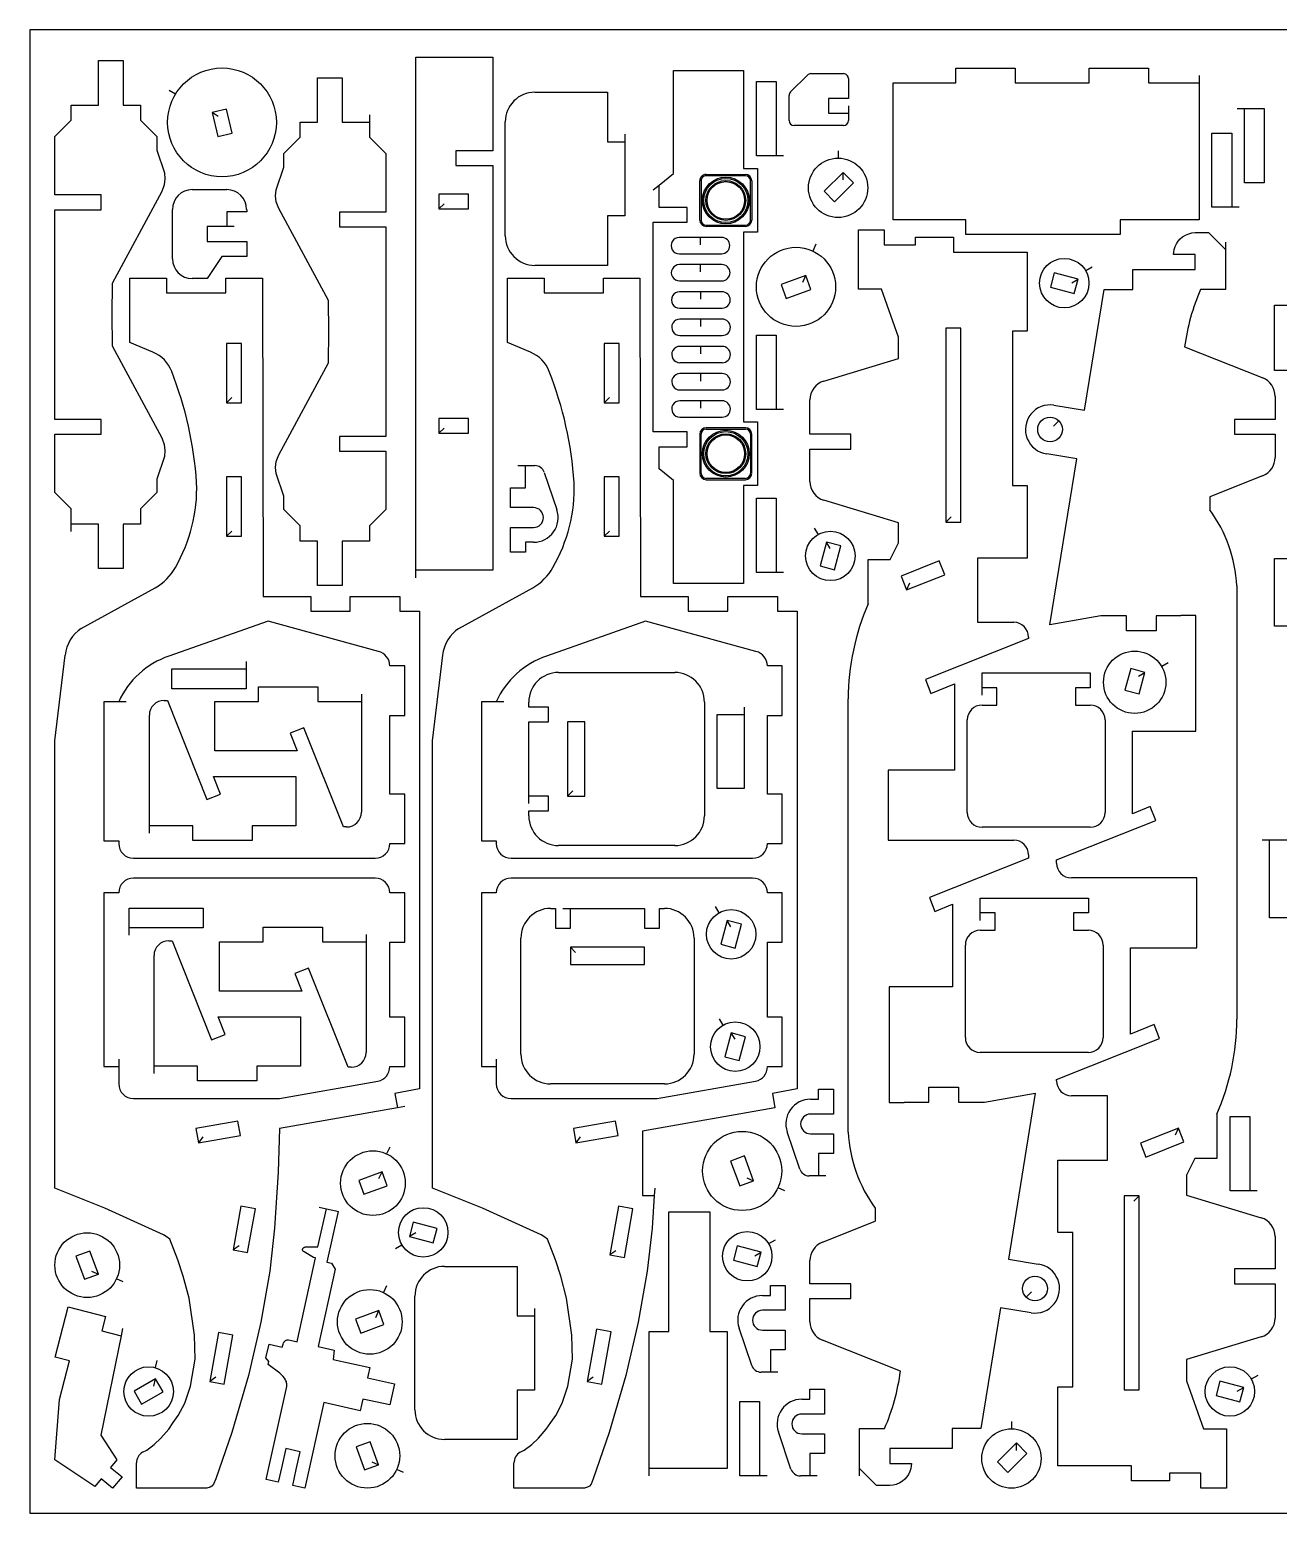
# Model space of a CAD drawing. Extents: x 0 to 423, y 0 to 317.
# Drawn here: x 0 to 267.2, y 0 to 317.5 of the extents above; entities that cross this region are included whole.
import ezdxf

# ---------------------------------------------------------------- set-up
doc = ezdxf.new("R2010")
doc.units = 0
doc.header["$MEASUREMENT"] = 0
for name, color, linetype in [('01', 5, 'Continuous'), ('02', 1, 'Continuous'), ('DEFAULT', 7, 'Continuous')]:
    doc.layers.add(name, color=color, linetype=linetype)

msp = doc.modelspace()

# ---------------------------------------------------------------- linework, layer by layer
msp.add_line((180.94, 65.33), (180.94, 62.52))
at = {"layer": '01'}
msp.add_lwpolyline([(0, 0), (423.28, 0), (423.28, 317.46), (0, 317.46)], close=True, dxfattribs=at)
at = {"layer": '02'}
for p, q in [((144.77, 286.48), (153.17, 286.48)), ((153.17, 286.2), (144.77, 286.2)), ((143.41, 276.72), (143.41, 285.12)), ((143.69, 285.12), (143.69, 276.72)), ((154.26, 276.72), (154.26, 285.12)), ((154.53, 285.12), (154.53, 276.72)), ((144.77, 275.63), (153.17, 275.63)), ((153.17, 275.35), (144.77, 275.35)), ((153.17, 232.29), (144.77, 232.29)), ((144.77, 232.01), (153.17, 232.01)), ((143.41, 230.93), (143.41, 222.53)), ((143.69, 222.53), (143.69, 230.93)), ((154.26, 230.93), (154.26, 222.53)), ((154.53, 222.53), (154.53, 230.93)), ((153.17, 221.45), (144.77, 221.44)), ((144.77, 221.17), (153.17, 221.17))]:
    msp.add_line(p, q, dxfattribs=at)
for centre, radius in [((148.97, 280.92), 5.01), ((148.97, 280.92), 4.73), ((148.97, 280.92), 4.26), ((148.97, 280.92), 4.02), ((148.97, 226.73), 5.01), ((148.97, 226.73), 4.73), ((148.97, 226.73), 4.26), ((148.97, 226.73), 4.02)]:
    msp.add_circle(centre, radius, dxfattribs=at)
for centre, radius, start, end in [((144.77, 285.12), 1.36, 89.9949, 179.9949), ((144.77, 285.12), 1.08, 89.9949, 179.9949), ((153.17, 285.12), 1.36, 0.0857, 89.9926), ((153.17, 285.12), 1.08, 0.0857, 89.9926), ((144.77, 276.72), 1.36, 180, 270), ((144.77, 276.72), 1.08, 180, 270), ((153.17, 276.72), 1.36, 270, 0), ((153.17, 276.72), 1.08, 270, 0), ((144.77, 230.93), 1.36, 90, 180), ((144.77, 230.93), 1.08, 90, 180), ((153.17, 230.93), 1.36, 360, 90), ((153.17, 230.93), 1.08, 0, 90), ((144.77, 222.53), 1.36, 180.0051, 270.0051), ((144.77, 222.53), 1.08, 180.0051, 270.0051), ((153.17, 222.53), 1.36, 270.0074, 359.9143), ((153.17, 222.53), 1.08, 270.0074, 359.9143)]:
    msp.add_arc(centre, radius, start, end, dxfattribs=at)
at = {"layer": 'DEFAULT'}
for p, q in [((82.62, 201.79), (82.62, 311.57)), ((82.62, 311.57), (99.13, 311.57)), ((99.13, 311.57), (99.13, 291.57)), ((14.71, 301.31), (14.71, 310.83)), ((14.71, 310.83), (20, 310.83)), ((20, 310.83), (20, 301.31)), ((137.81, 286.67), (137.81, 308.72)), ((137.81, 308.72), (152.79, 308.72)), ((152.79, 308.72), (152.79, 287.73)), ((167.18, 308.05), (174.15, 308.05)), ((198.2, 306.07), (198.2, 309.25)), ((198.2, 309.25), (210.9, 309.25)), ((210.9, 309.25), (210.9, 306.07)), ((226.75, 306.07), (226.75, 309.25)), ((226.75, 309.25), (239.45, 309.25)), ((239.45, 309.25), (239.45, 306.07)), ((61.59, 297.66), (61.59, 307.19)), ((61.59, 307.19), (66.88, 307.19)), ((66.88, 307.19), (66.88, 297.66)), ((155.53, 290.47), (155.53, 306.34)), ((155.53, 306.34), (159.77, 306.34)), ((159.77, 306.34), (159.77, 290.47)), ((162.82, 304.13), (166.43, 307.74)), ((175.2, 306.99), (175.21, 302.76)), ((184.81, 276.78), (184.81, 306.07)), ((184.81, 306.07), (198.2, 306.07)), ((210.9, 306.07), (226.75, 306.07)), ((239.45, 306.07), (250.25, 306.07)), ((250.25, 307.66), (250.25, 306.07)), ((250.25, 306.07), (250.25, 276.78)), ((29.88, 304.53), (31.23, 303.7)), ((108.12, 304.07), (123.63, 304.07)), ((123.63, 304.07), (123.63, 293.49)), ((162.51, 298), (162.51, 303.38)), ((175.21, 302.76), (170.97, 302.76)), ((170.97, 302.76), (170.97, 299.59)), ((8.89, 298.08), (8.89, 301.31)), ((8.89, 301.31), (14.71, 301.31)), ((20, 301.31), (23.7, 301.31)), ((23.7, 301.31), (23.7, 298.08)), ((42.11, 300.46), (39.02, 299.71)), ((40.37, 298.88), (39.02, 299.71)), ((39.02, 299.71), (40.25, 294.57)), ((43.34, 295.31), (42.11, 300.46)), ((72.7, 299.25), (72.7, 297.66)), ((170.97, 299.59), (175.21, 299.59)), ((175.21, 301.17), (175.21, 299.59)), ((175.21, 299.59), (175.21, 298)), ((258.38, 300.57), (259.97, 300.57)), ((259.97, 300.57), (264.2, 300.57)), ((259.97, 284.7), (259.97, 300.57)), ((264.2, 300.57), (264.2, 284.7)), ((5.39, 294.57), (8.89, 298.08)), ((23.7, 298.08), (27.21, 294.57)), ((40.25, 294.57), (43.34, 295.31)), ((57.89, 294.43), (57.89, 297.66)), ((57.89, 297.66), (61.59, 297.66)), ((66.88, 297.66), (72.7, 297.66)), ((72.7, 297.66), (72.7, 294.43)), ((101.77, 273.38), (101.77, 297.72)), ((174.15, 296.94), (163.57, 296.94)), ((252.99, 279.45), (252.99, 295.32)), ((252.99, 295.32), (257.23, 295.32)), ((257.23, 295.32), (257.23, 279.45)), ((5.39, 282.09), (5.39, 294.57)), ((27.21, 294.57), (27.21, 291.7)), ((54.38, 290.93), (57.89, 294.43)), ((72.7, 294.43), (76.2, 290.93)), ((123.63, 293.49), (127.33, 293.49)), ((127.33, 295.07), (127.33, 293.49)), ((127.33, 293.49), (127.33, 277.61)), ((27.21, 291.7), (28.82, 286.83)), ((54.38, 288.05), (54.38, 290.93)), ((76.2, 290.93), (76.2, 278.44)), ((99.13, 291.57), (91.19, 291.57)), ((91.19, 291.57), (91.19, 288.39)), ((159.77, 290.47), (155.53, 290.47)), ((161.35, 290.47), (159.77, 290.47)), ((173, 291.55), (173, 289.97)), ((28.82, 286.83), (28.96, 285.57)), ((52.77, 283.18), (54.38, 288.05)), ((91.19, 288.39), (99.13, 288.39)), ((99.13, 288.39), (99.13, 201.79)), ((134.7, 284.19), (137.81, 286.67)), ((152.79, 287.73), (155.78, 287.73)), ((155.78, 287.73), (155.78, 274.1)), ((174.07, 286.93), (170, 282.87)), ((174.07, 285.34), (174.07, 286.93)), ((176.31, 284.69), (174.07, 286.93)), ((28.27, 282.86), (17.62, 263.15)), ((28.81, 284.29), (28.27, 282.86)), ((28.96, 285.57), (28.81, 284.29)), ((34.8, 283.25), (42.2, 283.25)), ((52.63, 281.92), (52.77, 283.18)), ((133.46, 283.2), (134.7, 284.19)), ((134.7, 279.44), (134.7, 284.19)), ((170, 282.87), (172.25, 280.62)), ((172.25, 280.62), (176.31, 284.69)), ((264.2, 284.7), (259.97, 284.7)), ((15.28, 282.09), (5.39, 282.09)), ((15.28, 278.92), (15.28, 282.09)), ((52.78, 280.64), (52.63, 281.92)), ((53.32, 279.22), (52.78, 280.64)), ((93.9, 282.27), (87.55, 282.27)), ((87.55, 282.27), (87.55, 279.09)), ((88.68, 280.21), (87.55, 279.09)), ((93.9, 279.09), (93.9, 282.27)), ((140.7, 279.44), (134.7, 279.44)), ((140.71, 276.26), (140.7, 279.44)), ((257.23, 279.45), (252.99, 279.45)), ((258.81, 279.45), (257.23, 279.45)), ((5.39, 234.07), (5.39, 278.92)), ((5.39, 278.92), (15.28, 278.92)), ((30.56, 268.43), (30.56, 279.01)), ((46.44, 278.48), (42.2, 278.48)), ((42.2, 278.48), (42.2, 275.31)), ((46.44, 279.01), (46.44, 278.48)), ((63.97, 259.5), (53.32, 279.22)), ((76.2, 278.44), (66.31, 278.44)), ((66.31, 278.44), (66.31, 275.27)), ((87.55, 279.09), (93.9, 279.09)), ((127.33, 277.61), (123.63, 277.61)), ((123.63, 277.61), (123.63, 267.03)), ((133.41, 231.39), (133.41, 276.26)), ((133.41, 276.26), (140.71, 276.26)), ((200.31, 276.78), (184.81, 276.78)), ((200.31, 273.61), (200.31, 276.78)), ((250.25, 276.78), (233.37, 276.78)), ((233.37, 276.78), (233.37, 273.61)), ((42.2, 275.31), (37.97, 275.31)), ((37.97, 275.31), (37.97, 272.13)), ((43.79, 275.31), (42.2, 275.31)), ((66.31, 275.27), (76.2, 275.27)), ((76.2, 275.27), (76.2, 230.43)), ((155.78, 274.1), (152.79, 274.1)), ((152.79, 274.1), (152.79, 233.54)), ((177.4, 261.93), (177.4, 274.62)), ((177.4, 274.62), (182.86, 274.62)), ((182.86, 274.62), (182.86, 271.45)), ((189.58, 271.45), (189.58, 273.03)), ((189.58, 273.03), (197.7, 273.03)), ((197.7, 273.03), (197.7, 269.86)), ((233.37, 273.61), (200.31, 273.61)), ((246.18, 272.67), (246.71, 273.12)), ((246.71, 273.12), (247.31, 273.5)), ((247.31, 273.5), (248.05, 273.81)), ((248.05, 273.81), (248.71, 273.98)), ((248.71, 273.98), (249.41, 274.04)), ((249.41, 274.04), (252.27, 274.04)), ((252.27, 274.04), (255.92, 270.39)), ((37.97, 272.13), (46.44, 272.13)), ((46.44, 272.13), (46.44, 268.96)), ((143.53, 273), (139, 273)), ((143.53, 271.42), (143.53, 273)), ((148.06, 273), (143.53, 273)), ((168.24, 271.54), (167.57, 270.1)), ((182.86, 271.45), (189.58, 271.45)), ((197.7, 269.86), (213.47, 269.86)), ((213.47, 269.86), (213.47, 252.97)), ((244.8, 269.33), (244.83, 269.84)), ((244.83, 269.84), (244.93, 270.45)), ((244.93, 270.45), (245.14, 271.09)), ((245.14, 271.09), (245.43, 271.67)), ((245.43, 271.67), (245.77, 272.19)), ((245.77, 272.19), (246.18, 272.67)), ((255.92, 271.98), (255.92, 270.39)), ((255.92, 270.39), (255.92, 261.88)), ((41.15, 268.96), (37.97, 264.2)), ((46.44, 268.96), (41.15, 268.96)), ((123.63, 267.03), (108.12, 267.03)), ((139.03, 269.51), (148.09, 269.51)), ((143.57, 267.2), (139.05, 267.2)), ((143.57, 265.61), (143.57, 267.2)), ((148.1, 267.2), (143.57, 267.2)), ((249.41, 269.33), (244.8, 269.33)), ((249.41, 266.16), (249.41, 269.33)), ((21.44, 250.54), (21.44, 264.29)), ((21.44, 264.29), (29.28, 264.29)), ((29.28, 264.29), (29.28, 261.12)), ((37.97, 264.2), (34.8, 264.2)), ((41.97, 261.12), (41.97, 264.29)), ((41.97, 264.29), (49.81, 264.29)), ((49.81, 264.29), (49.96, 196.19)), ((102.24, 250.54), (102.24, 264.29)), ((102.24, 264.29), (110.07, 264.29)), ((110.07, 264.29), (110.07, 261.12)), ((122.77, 261.12), (122.77, 264.29)), ((122.77, 264.29), (130.6, 264.29)), ((130.6, 264.29), (130.75, 196.19)), ((139.08, 263.71), (148.13, 263.71)), ((166.11, 264.89), (160.8, 262.95)), ((165.44, 263.45), (166.11, 264.89)), ((167.2, 261.9), (166.11, 264.89)), ((219.25, 265.45), (218.43, 262.38)), ((224.36, 264.08), (219.25, 265.45)), ((222.99, 263.28), (224.36, 264.08)), ((223.54, 261.01), (224.36, 264.08)), ((227.35, 266.67), (225.98, 265.87)), ((236.1, 261.88), (236.1, 266.16)), ((236.1, 266.16), (236.63, 266.16)), ((236.63, 266.16), (249.41, 266.16)), ((17.62, 263.15), (17.6, 256.49)), ((29.28, 261.12), (41.97, 261.12)), ((110.07, 261.12), (122.77, 261.12)), ((143.62, 261.38), (139.09, 261.38)), ((143.62, 259.79), (143.62, 261.38)), ((148.14, 261.38), (143.62, 261.38)), ((160.8, 262.95), (161.88, 259.97)), ((161.88, 259.97), (167.2, 261.9)), ((182.32, 261.93), (177.4, 261.93)), ((185.9, 251.68), (182.32, 261.93)), ((218.43, 262.38), (223.54, 261.01)), ((225.74, 236.05), (229.92, 261.87)), ((229.92, 261.87), (236.1, 261.88)), ((255.92, 261.88), (250.56, 261.88)), ((63.99, 252.85), (63.97, 259.5)), ((139.12, 257.89), (148.17, 257.89)), ((266.42, 244.55), (266.42, 258.5)), ((266.42, 258.5), (269.55, 258.5)), ((17.6, 256.49), (17.62, 249.84)), ((143.66, 255.52), (139.13, 255.52)), ((143.66, 253.93), (143.66, 255.52)), ((148.19, 255.52), (143.66, 255.52)), ((63.97, 246.19), (63.99, 252.85)), ((139.16, 252.03), (148.22, 252.03)), ((155.53, 236.19), (155.53, 252.06)), ((155.53, 252.06), (159.77, 252.06)), ((159.77, 252.06), (159.77, 236.19)), ((185.9, 247.12), (185.9, 251.68)), ((199.27, 253.61), (196.09, 253.61)), ((196.09, 253.61), (196.09, 212.1)), ((199.27, 212.1), (199.27, 253.61)), ((213.47, 252.97), (210.29, 252.97)), ((210.29, 252.97), (210.29, 219.92)), ((17.62, 249.84), (28.27, 230.13)), ((26.36, 248.44), (21.44, 250.54)), ((45.33, 250.31), (42.15, 250.31)), ((42.15, 250.31), (42.15, 237.61)), ((45.33, 237.61), (45.33, 250.31)), ((107.16, 248.44), (102.24, 250.54)), ((126.12, 250.31), (122.95, 250.31)), ((122.95, 250.31), (122.95, 237.61)), ((126.12, 237.61), (126.12, 250.31)), ((143.66, 249.7), (139.13, 249.7)), ((143.66, 248.11), (143.66, 249.7)), ((148.19, 249.7), (143.66, 249.7)), ((247.14, 249.61), (263.86, 242.94)), ((53.32, 226.48), (63.97, 246.19)), ((139.16, 246.21), (148.22, 246.21)), ((169.98, 242.28), (185.9, 247.12)), ((269.55, 244.55), (266.42, 244.55)), ((143.66, 243.87), (139.13, 243.87)), ((143.66, 242.28), (143.66, 243.87)), ((148.19, 243.87), (143.66, 243.87)), ((43.28, 238.73), (42.15, 237.61)), ((124.07, 238.73), (122.95, 237.61)), ((139.16, 240.38), (148.22, 240.38)), ((166.97, 230.89), (166.97, 238.23)), ((266.52, 239), (266.52, 234.05)), ((42.15, 237.61), (45.33, 237.61)), ((122.95, 237.61), (126.12, 237.61)), ((143.66, 238.05), (139.13, 238.05)), ((143.66, 236.46), (143.66, 238.05)), ((148.19, 238.05), (143.66, 238.05)), ((159.77, 236.19), (155.53, 236.19)), ((161.35, 236.19), (159.77, 236.19)), ((219.19, 237.1), (225.74, 236.05)), ((15.28, 234.07), (5.39, 234.07)), ((15.28, 230.9), (15.28, 234.07)), ((93.9, 234.27), (87.55, 234.27)), ((87.55, 234.27), (87.55, 231.09)), ((88.68, 232.22), (87.55, 231.09)), ((93.9, 231.09), (93.9, 234.27)), ((139.16, 234.56), (148.22, 234.56)), ((152.79, 233.54), (155.78, 233.54)), ((155.78, 233.54), (155.78, 219.92)), ((219.11, 232.65), (220.23, 233.78)), ((266.52, 234.05), (257.8, 234.05)), ((257.8, 234.05), (257.8, 230.88)), ((5.39, 218.42), (5.39, 230.9)), ((5.39, 230.9), (15.28, 230.9)), ((28.27, 230.13), (28.81, 228.7)), ((28.81, 228.7), (28.96, 227.42)), ((76.2, 230.43), (66.31, 230.43)), ((66.31, 230.43), (66.31, 227.25)), ((87.55, 231.09), (93.9, 231.09)), ((140.71, 231.39), (133.41, 231.39)), ((140.7, 228.21), (140.71, 231.39)), ((175.69, 230.89), (166.97, 230.89)), ((175.69, 227.72), (175.69, 230.89)), ((257.8, 230.88), (266.51, 230.88)), ((266.51, 230.88), (266.51, 225.93)), ((28.82, 226.16), (27.21, 221.29)), ((28.96, 227.42), (28.82, 226.16)), ((52.78, 225.05), (53.32, 226.48)), ((66.31, 227.25), (76.2, 227.25)), ((76.2, 227.25), (76.2, 214.77)), ((134.7, 223.46), (134.7, 228.21)), ((134.7, 228.21), (140.7, 228.21)), ((166.97, 220.81), (166.97, 227.72)), ((166.97, 227.72), (175.69, 227.72)), ((224.06, 225.65), (217.67, 226.69)), ((218.3, 190.09), (224.06, 225.65)), ((52.63, 223.77), (52.78, 225.05)), ((52.77, 222.51), (52.63, 223.77)), ((54.38, 217.64), (52.77, 222.51)), ((104.5, 224.18), (106.09, 224.18)), ((106.09, 224.18), (108.1, 224.18)), ((106.09, 219.42), (106.09, 224.18)), ((110.11, 222.74), (112.82, 214.78)), ((137.81, 220.98), (134.7, 223.46)), ((27.21, 221.29), (27.21, 218.42)), ((45.33, 221.76), (42.15, 221.76)), ((42.15, 221.76), (42.15, 209.06)), ((45.33, 209.06), (45.33, 221.76)), ((102.92, 215.19), (102.92, 219.42)), ((102.92, 219.42), (106.09, 219.42)), ((126.12, 221.76), (122.95, 221.76)), ((122.95, 221.76), (122.95, 209.06)), ((126.12, 209.06), (126.12, 221.76)), ((137.81, 198.93), (137.81, 220.98)), ((155.78, 219.92), (152.79, 219.92)), ((152.79, 219.92), (152.79, 198.93)), ((210.29, 219.92), (213.47, 219.92)), ((213.47, 219.92), (213.47, 204.41)), ((263.85, 221.99), (252.55, 217.48)), ((8.89, 214.91), (5.39, 218.42)), ((27.21, 218.42), (23.7, 214.91)), ((54.38, 214.77), (54.38, 217.64)), ((155.53, 201.3), (155.53, 217.18)), ((155.53, 217.18), (159.77, 217.18)), ((159.77, 217.18), (159.77, 201.3)), ((185.9, 211.92), (169.98, 216.76)), ((252.55, 217.48), (252.55, 214.71)), ((8.89, 211.68), (8.89, 214.91)), ((23.7, 214.91), (23.7, 211.68)), ((57.89, 211.27), (54.38, 214.77)), ((76.2, 214.77), (72.7, 211.27)), ((107.81, 215.19), (102.92, 215.19)), ((197.22, 213.22), (196.09, 212.1)), ((8.89, 210.09), (8.89, 211.68)), ((14.71, 211.68), (8.89, 211.68)), ((14.71, 202.15), (14.71, 211.68)), ((23.7, 211.68), (20, 211.68)), ((20, 211.68), (20, 202.15)), ((43.28, 210.18), (42.15, 209.06)), ((57.89, 208.03), (57.89, 211.27)), ((72.7, 211.27), (72.7, 208.03)), ((102.92, 205.67), (102.92, 210.96)), ((102.92, 210.96), (107.81, 210.96)), ((124.07, 210.18), (122.95, 209.06)), ((167.91, 210.82), (168.71, 209.44)), ((185.9, 207.64), (185.9, 211.92)), ((196.09, 212.1), (199.27, 212.1)), ((42.15, 209.06), (45.33, 209.06)), ((61.59, 208.03), (57.89, 208.03)), ((61.59, 198.51), (61.59, 208.03)), ((72.7, 208.03), (66.88, 208.03)), ((66.88, 208.03), (66.88, 198.51)), ((107.81, 207.78), (106.09, 207.78)), ((106.09, 207.78), (106.09, 205.67)), ((122.95, 209.06), (126.12, 209.06)), ((170.5, 207.82), (169.14, 202.71)), ((171.3, 206.45), (170.5, 207.82)), ((173.57, 207), (170.5, 207.82)), ((172.2, 201.89), (173.57, 207)), ((184.12, 204.09), (185.9, 207.64)), ((106.09, 205.67), (102.92, 205.67)), ((179.46, 194.62), (179.46, 204.09)), ((179.46, 204.09), (184.12, 204.09)), ((194.64, 203.78), (186.49, 200.54)), ((195.81, 200.83), (194.64, 203.78)), ((213.47, 204.41), (202.82, 204.41)), ((202.82, 204.41), (202.82, 190.65)), ((266.42, 189.8), (266.42, 204.33)), ((266.42, 204.33), (269.55, 204.33)), ((20, 202.15), (14.71, 202.15)), ((82.62, 200.2), (82.62, 201.79)), ((99.13, 201.79), (82.62, 201.79)), ((159.77, 201.3), (155.53, 201.3)), ((161.35, 201.3), (159.77, 201.3)), ((169.14, 202.71), (172.2, 201.89)), ((186.49, 200.54), (187.67, 197.6)), ((187.67, 197.6), (195.81, 200.83)), ((11.05, 189.35), (26.87, 198.06)), ((66.88, 198.51), (61.59, 198.51)), ((91.85, 189.35), (107.66, 198.06)), ((152.79, 198.93), (137.81, 198.93)), ((188.3, 199.05), (187.67, 197.6)), ((258.34, 198.45), (258.34, 105.75)), ((49.96, 196.19), (51.02, 196.19)), ((51.02, 196.19), (60.16, 196.19)), ((60.16, 196.19), (60.16, 193.02)), ((68.62, 193.02), (68.62, 196.19)), ((68.62, 196.19), (79.21, 196.19)), ((79.21, 196.19), (79.21, 193.02)), ((130.75, 196.19), (131.81, 196.19)), ((131.81, 196.19), (140.95, 196.19)), ((140.95, 196.19), (140.95, 193.02)), ((149.42, 193.02), (149.42, 196.19)), ((149.42, 196.19), (160, 196.19)), ((160, 196.19), (160, 193.02)), ((51.02, 190.9), (29.8, 183.43)), ((74.64, 184.4), (51.02, 190.9)), ((60.16, 193.02), (68.62, 193.02)), ((79.21, 193.02), (83.44, 193.02)), ((83.44, 193.02), (83.44, 90.8)), ((131.81, 190.9), (110.59, 183.43)), ((155.43, 184.4), (131.81, 190.9)), ((140.95, 193.02), (149.42, 193.02)), ((160, 193.02), (164.23, 193.02)), ((164.23, 193.02), (164.23, 90.8)), ((202.82, 190.65), (210.58, 190.65)), ((229.19, 192.02), (218.3, 190.09)), ((234.73, 192.02), (229.19, 192.02)), ((234.73, 188.85), (234.73, 192.02)), ((246.37, 192.02), (241.07, 192.02)), ((241.07, 192.02), (241.07, 188.85)), ((249.54, 192.08), (246.37, 192.08)), ((246.37, 192.08), (246.37, 192.02)), ((249.54, 167.33), (249.54, 192.08)), ((213.75, 187.48), (213.75, 187.18)), ((241.07, 188.85), (234.73, 188.85)), ((269.55, 189.8), (266.42, 189.8)), ((213.75, 187.18), (191.68, 178.4)), ((5.39, 165.28), (7.58, 183.63)), ((46.3, 182.28), (46.3, 180.69)), ((80.26, 181.31), (77.09, 181.31)), ((80.26, 170.73), (80.26, 181.31)), ((86.18, 165.28), (88.38, 183.63)), ((161.06, 181.31), (157.88, 181.31)), ((161.06, 170.73), (161.06, 181.31)), ((243.62, 181.96), (242.25, 181.17)), ((30.42, 176.45), (30.42, 180.69)), ((30.42, 180.69), (46.3, 180.69)), ((46.3, 180.69), (46.3, 176.45)), ((113.17, 179.93), (138.04, 179.93)), ((191.68, 178.4), (192.86, 175.45)), ((203.81, 176.64), (203.81, 179.81)), ((203.81, 179.81), (226.95, 179.81)), ((226.95, 179.81), (226.95, 176.64)), ((235.61, 180.75), (234.37, 176.15)), ((238.67, 179.92), (235.61, 180.75)), ((237.3, 179.13), (238.67, 179.92)), ((237.44, 175.32), (238.67, 179.92)), ((46.3, 176.45), (30.42, 176.45)), ((48.96, 173.68), (48.96, 176.86)), ((48.96, 176.86), (61.66, 176.86)), ((61.66, 176.86), (61.66, 173.68)), ((71, 175.27), (71, 173.68)), ((192.86, 175.45), (197.9, 177.46)), ((197.9, 177.46), (197.9, 159)), ((203.81, 175.05), (203.81, 176.64)), ((206.98, 176.64), (203.81, 176.64)), ((206.98, 172.94), (206.98, 176.64)), ((226.95, 176.64), (223.78, 176.64)), ((223.78, 176.64), (223.78, 172.94)), ((234.37, 176.15), (237.44, 175.32)), ((19.06, 173.65), (15.89, 173.65)), ((15.89, 173.65), (15.89, 143.86)), ((20.65, 173.65), (19.06, 173.65)), ((28.78, 173.95), (29.47, 173.95)), ((29.47, 173.95), (37.91, 152.73)), ((39.63, 163.12), (39.63, 173.68)), ((39.63, 173.68), (48.96, 173.68)), ((61.66, 173.68), (71, 173.68)), ((71, 173.68), (71, 150.03)), ((99.85, 173.65), (96.68, 173.65)), ((96.68, 173.65), (96.68, 143.86)), ((101.44, 173.65), (99.85, 173.65)), ((106.82, 172.53), (106.82, 173.58)), ((111.06, 172.53), (106.82, 172.53)), ((111.06, 169.35), (111.06, 172.53)), ((144.39, 173.58), (144.39, 149.24)), ((152.87, 172.52), (152.87, 170.94)), ((175.16, 81.55), (175.16, 174.26)), ((203.81, 172.94), (206.98, 172.94)), ((223.78, 172.94), (226.95, 172.94)), ((25.61, 147.12), (25.61, 170.77)), ((77.09, 153.91), (77.09, 170.73)), ((77.09, 170.73), (80.26, 170.73)), ((106.82, 153.48), (106.82, 169.35)), ((106.82, 169.35), (111.06, 169.35)), ((118.82, 169.35), (115.12, 169.35)), ((115.12, 169.35), (115.12, 153.48)), ((118.82, 153.48), (118.82, 169.35)), ((147.13, 155.06), (147.13, 170.94)), ((147.13, 170.94), (152.87, 170.94)), ((152.87, 170.94), (152.87, 155.06)), ((157.88, 153.91), (157.88, 170.73)), ((157.88, 170.73), (161.06, 170.73)), ((200.64, 149.97), (200.64, 169.76)), ((230.13, 169.76), (230.13, 149.97)), ((5.39, 69.6), (5.39, 165.28)), ((58.7, 168.07), (55.75, 166.9)), ((55.75, 166.9), (57.25, 163.12)), ((67.14, 146.86), (58.7, 168.07)), ((86.18, 69.6), (86.18, 165.28)), ((236, 149.7), (236, 167.33)), ((236, 167.33), (249.54, 167.33)), ((57.25, 163.12), (39.63, 163.12)), ((197.9, 159), (183.75, 159)), ((183.75, 159), (183.75, 144.05)), ((40.86, 153.91), (39.35, 157.68)), ((39.35, 157.68), (56.98, 157.68)), ((56.98, 157.68), (56.98, 147.12)), ((37.91, 152.73), (40.86, 153.91)), ((80.26, 153.91), (77.09, 153.91)), ((80.26, 143.33), (80.26, 153.91)), ((106.82, 151.89), (106.82, 153.48)), ((111.06, 153.48), (106.82, 153.48)), ((111.06, 150.3), (111.06, 153.48)), ((116.24, 154.6), (115.12, 153.48)), ((115.12, 153.48), (118.82, 153.48)), ((152.87, 155.06), (147.13, 155.06)), ((161.06, 153.91), (157.88, 153.91)), ((161.06, 143.33), (161.06, 153.91)), ((106.82, 149.24), (106.82, 150.3)), ((106.82, 150.3), (111.06, 150.3)), ((239.78, 151.21), (236, 149.7)), ((240.96, 148.26), (239.78, 151.21)), ((25.61, 145.54), (25.61, 147.12)), ((34.94, 147.12), (25.61, 147.12)), ((34.94, 143.95), (34.94, 147.12)), ((56.98, 147.12), (47.64, 147.12)), ((47.64, 147.12), (47.64, 143.95)), ((67.83, 146.86), (67.14, 146.86)), ((226.95, 146.79), (203.81, 146.79)), ((219.74, 139.81), (240.96, 148.26)), ((15.89, 143.86), (19.06, 143.86)), ((19.06, 143.86), (19.06, 143.33)), ((47.64, 143.95), (34.94, 143.95)), ((77.09, 143.33), (80.26, 143.33)), ((96.68, 143.86), (99.85, 143.86)), ((99.85, 143.86), (99.85, 143.33)), ((138.04, 142.9), (113.17, 142.9)), ((157.88, 143.33), (161.06, 143.33)), ((183.75, 144.05), (210.58, 144.05)), ((263.72, 144.14), (265.31, 144.14)), ((265.31, 144.14), (294.62, 144.14)), ((265.31, 127.44), (265.31, 144.14)), ((22.23, 140.16), (73.91, 140.16)), ((103.03, 140.16), (154.71, 140.16)), ((213.75, 140.19), (192.54, 131.75)), ((213.75, 140.88), (213.75, 140.19)), ((219.74, 139.13), (219.74, 139.81)), ((73.91, 135.92), (22.23, 135.92)), ((154.71, 135.92), (103.03, 135.92)), ((249.74, 135.96), (222.92, 135.96)), ((249.74, 121.01), (249.74, 135.96)), ((19.06, 132.75), (15.89, 132.75)), ((15.89, 132.75), (15.89, 95.59)), ((80.26, 132.76), (77.09, 132.76)), ((80.26, 122.18), (80.26, 132.76)), ((99.85, 132.75), (96.68, 132.75)), ((96.68, 132.75), (96.68, 95.59)), ((161.06, 132.76), (157.88, 132.76)), ((161.06, 122.18), (161.06, 132.76)), ((192.54, 131.75), (193.71, 128.8)), ((193.71, 128.8), (197.49, 130.31)), ((197.49, 130.31), (197.49, 112.68)), ((203.4, 128.46), (203.4, 131.64)), ((203.4, 131.64), (226.55, 131.64)), ((226.55, 131.64), (226.55, 128.46)), ((21.26, 125.27), (21.26, 129.5)), ((21.26, 129.5), (37.13, 129.5)), ((37.13, 129.5), (37.13, 125.27)), ((111.48, 129.45), (112.54, 129.45)), ((112.54, 129.45), (112.54, 125.22)), ((114.13, 129.45), (115.71, 129.45)), ((115.71, 129.45), (131.59, 129.45)), ((115.71, 125.22), (115.71, 129.45)), ((131.59, 129.45), (131.59, 125.22)), ((134.76, 125.22), (134.76, 129.45)), ((134.76, 129.45), (135.82, 129.45)), ((146.68, 129.86), (147.47, 128.48)), ((203.4, 126.88), (203.4, 128.46)), ((206.58, 128.46), (203.4, 128.46)), ((206.58, 124.76), (206.58, 128.46)), ((226.55, 128.46), (223.37, 128.46)), ((223.37, 128.46), (223.37, 124.76)), ((294.62, 127.44), (265.31, 127.44)), ((21.26, 123.68), (21.26, 125.27)), ((37.13, 125.27), (21.26, 125.27)), ((49.96, 122.26), (49.96, 125.44)), ((49.96, 125.44), (62.66, 125.44)), ((62.66, 125.44), (62.66, 122.26)), ((72, 123.85), (72, 122.26)), ((112.54, 125.22), (115.71, 125.22)), ((131.59, 125.22), (134.76, 125.22)), ((149.27, 126.87), (147.9, 121.76)), ((150.06, 125.49), (149.27, 126.87)), ((152.34, 126.05), (149.27, 126.87)), ((150.97, 120.93), (152.34, 126.05)), ((203.4, 124.76), (206.58, 124.76)), ((223.37, 124.76), (226.55, 124.76)), ((29.78, 122.53), (30.46, 122.53)), ((30.46, 122.53), (38.91, 101.32)), ((40.63, 111.7), (40.63, 122.26)), ((40.63, 122.26), (49.96, 122.26)), ((62.66, 122.26), (72, 122.26)), ((72, 122.26), (72, 98.61)), ((77.09, 106.16), (77.09, 122.18)), ((77.09, 122.18), (80.26, 122.18)), ((105.13, 98.23), (105.13, 123.1)), ((116.84, 120.03), (115.71, 121.15)), ((115.71, 121.15), (115.71, 117.45)), ((131.59, 121.15), (115.71, 121.15)), ((131.59, 117.45), (131.59, 121.15)), ((142.17, 123.1), (142.17, 98.23)), ((147.9, 121.76), (150.97, 120.93)), ((157.88, 106.16), (157.88, 122.18)), ((157.88, 122.18), (161.06, 122.18)), ((200.23, 101.79), (200.23, 121.59)), ((229.72, 121.59), (229.72, 101.79)), ((235.6, 102.55), (235.6, 121.01)), ((235.6, 121.01), (249.74, 121.01)), ((26.61, 95.7), (26.61, 119.35)), ((59.7, 116.65), (56.75, 115.48)), ((56.75, 115.48), (58.25, 111.7)), ((68.14, 95.44), (59.7, 116.65)), ((115.71, 117.45), (131.59, 117.45)), ((58.25, 111.7), (40.63, 111.7)), ((197.49, 112.68), (183.95, 112.68)), ((183.95, 112.68), (183.95, 87.93)), ((41.86, 102.49), (40.35, 106.27)), ((40.35, 106.27), (57.98, 106.27)), ((57.98, 106.27), (57.98, 95.7)), ((80.26, 106.16), (77.09, 106.16)), ((80.26, 95.58), (80.26, 106.16)), ((147.55, 105.8), (148.35, 104.43)), ((161.06, 106.16), (157.88, 106.16)), ((161.06, 95.58), (161.06, 106.16)), ((38.91, 101.32), (41.86, 102.49)), ((150.14, 102.81), (148.77, 97.7)), ((150.94, 101.44), (150.14, 102.81)), ((153.21, 101.99), (150.14, 102.81)), ((151.84, 96.88), (153.21, 101.99)), ((219.74, 92.82), (241.81, 101.61)), ((240.64, 104.56), (235.6, 102.55)), ((241.81, 101.61), (240.64, 104.56)), ((226.55, 98.62), (203.4, 98.62)), ((15.89, 95.59), (19.06, 95.59)), ((19.06, 97.17), (19.06, 95.59)), ((19.06, 95.59), (19.06, 91.91)), ((26.61, 94.12), (26.61, 95.7)), ((35.94, 95.7), (26.61, 95.7)), ((35.94, 92.53), (35.94, 95.7)), ((57.98, 95.7), (48.64, 95.7)), ((48.64, 95.7), (48.64, 92.53)), ((68.82, 95.44), (68.14, 95.44)), ((77.09, 95.58), (80.26, 95.58)), ((96.68, 95.59), (99.85, 95.59)), ((99.85, 97.17), (99.85, 95.59)), ((99.85, 95.59), (99.85, 91.91)), ((148.77, 97.7), (151.84, 96.88)), ((157.88, 95.58), (161.06, 95.58)), ((48.64, 92.53), (35.94, 92.53)), ((53.49, 88.73), (74.54, 92.47)), ((134.28, 88.73), (155.34, 92.47)), ((219.74, 92.53), (219.74, 92.82)), ((83.44, 90.8), (78.14, 89.86)), ((78.14, 89.86), (78.68, 86.78)), ((135.82, 91.89), (111.48, 91.89)), ((164.23, 90.8), (158.93, 89.86)), ((158.93, 89.86), (159.48, 86.78)), ((168.82, 88.61), (168.82, 90.73)), ((168.82, 90.73), (172, 90.73)), ((172, 90.73), (172, 85.44)), ((192.42, 87.99), (192.42, 91.16)), ((192.42, 91.16), (198.77, 91.16)), ((198.77, 91.16), (198.77, 87.99)), ((204.3, 87.99), (215.2, 89.92)), ((215.2, 89.92), (209.44, 54.36)), ((230.67, 89.35), (222.92, 89.35)), ((230.67, 75.6), (230.67, 89.35)), ((22.23, 88.73), (53.49, 88.73)), ((78.68, 86.78), (53.49, 82.32)), ((80.25, 87.06), (78.68, 86.78)), ((103.03, 88.73), (134.28, 88.73)), ((159.48, 86.78), (131.11, 81.75)), ((167.11, 88.61), (168.82, 88.61)), ((183.95, 87.93), (187.13, 87.93)), ((187.13, 87.93), (187.13, 87.99)), ((187.13, 87.99), (192.42, 87.99)), ((198.77, 87.99), (204.3, 87.99)), ((44.57, 83.94), (35.56, 82.35)), ((45.12, 80.83), (44.57, 83.94)), ((125.36, 83.94), (116.36, 82.35)), ((125.91, 80.83), (125.36, 83.94)), ((172, 85.44), (167.11, 85.44)), ((254.04, 85.39), (254.04, 75.92)), ((256.88, 69.02), (256.88, 84.89)), ((256.88, 84.89), (261.11, 84.89)), ((261.11, 84.89), (261.11, 69.02)), ((35.56, 82.35), (36.12, 79.24)), ((36.12, 79.24), (45.12, 80.83)), ((37.03, 80.54), (36.12, 79.24)), ((53.49, 82.32), (53.17, 73)), ((116.36, 82.35), (116.91, 79.24)), ((116.91, 79.24), (125.91, 80.83)), ((117.82, 80.54), (116.91, 79.24)), ((131.11, 81.75), (131.11, 68.03)), ((164.81, 73.65), (162.1, 81.62)), ((167.11, 81.2), (172, 81.2)), ((172, 81.2), (172, 76.97)), ((245.83, 82.41), (237.69, 79.17)), ((238.86, 76.22), (247, 79.46)), ((245.2, 80.96), (245.83, 82.41)), ((247, 79.46), (245.83, 82.41)), ((77.06, 78.37), (76.39, 76.93)), ((152.99, 76.46), (150.01, 75.37)), ((154.93, 71.15), (152.99, 76.46)), ((172, 76.97), (168.82, 76.97)), ((168.82, 76.97), (168.82, 72.21)), ((237.69, 79.17), (238.86, 76.22)), ((75.4, 73.05), (70.43, 71.24)), ((74.73, 71.61), (75.4, 73.05)), ((76.49, 70.07), (75.4, 73.05)), ((150.01, 75.37), (151.94, 70.06)), ((220.03, 60.09), (220.03, 75.6)), ((220.03, 75.6), (230.67, 75.6)), ((249.37, 75.92), (247.59, 72.37)), ((254.04, 75.92), (249.37, 75.92)), ((53.17, 73), (52.41, 60.99)), ((70.43, 71.24), (71.52, 68.26)), ((71.52, 68.26), (76.49, 70.07)), ((151.94, 70.06), (154.93, 71.15)), ((153.49, 71.82), (154.93, 71.15)), ((168.82, 72.21), (166.81, 72.21)), ((170.41, 72.21), (168.82, 72.21)), ((247.59, 72.37), (247.59, 68.08)), ((15.01, 65.72), (5.39, 69.6)), ((95.8, 65.72), (86.18, 69.6)), ((131.11, 68.03), (133.65, 68.03)), ((133.65, 68.03), (133.2, 60.99)), ((133.75, 69.61), (133.65, 68.03)), ((161.58, 69.01), (160.14, 69.68)), ((237.4, 67.91), (234.23, 67.91)), ((234.23, 67.91), (234.23, 26.39)), ((236.28, 66.79), (237.4, 67.91)), ((237.4, 26.39), (237.4, 67.91)), ((247.59, 68.08), (263.52, 63.25)), ((261.11, 69.02), (256.88, 69.02)), ((262.7, 69.02), (261.11, 69.02)), ((16.08, 65.31), (15.01, 65.72)), ((27.85, 59.95), (16.08, 65.31)), ((45.2, 65.73), (43.53, 56.35)), ((48.32, 65.17), (45.2, 65.73)), ((46.65, 55.8), (48.32, 65.17)), ((61.7, 56.99), (63.51, 65.14)), ((61.96, 65.49), (63.51, 65.14)), ((63.51, 65.14), (65.5, 64.7)), ((66.02, 64.59), (63.61, 53.74)), ((65.5, 64.7), (66.02, 64.59)), ((96.87, 65.31), (95.8, 65.72)), ((108.64, 59.95), (96.87, 65.31)), ((125.99, 65.73), (124.13, 55.29)), ((129.11, 65.17), (125.99, 65.73)), ((127.26, 54.73), (129.11, 65.17)), ((136.77, 38.92), (136.77, 64.53)), ((136.77, 64.53), (145.53, 64.53)), ((145.53, 64.53), (145.53, 38.92)), ((52.41, 60.99), (51.37, 51.8)), ((82.08, 62.33), (81.25, 59.26)), ((87.19, 60.96), (82.08, 62.33)), ((86.36, 57.89), (87.19, 60.96)), ((133.2, 60.99), (132.16, 51.8)), ((169.65, 58.01), (180.94, 62.52)), ((28.66, 59.57), (27.85, 59.95)), ((29.23, 59.26), (28.66, 59.57)), ((29.99, 58.65), (29.23, 59.26)), ((31.73, 54.23), (29.99, 58.65)), ((44.83, 57.26), (43.53, 56.35)), ((78.26, 56.67), (79.64, 57.46)), ((82.63, 60.05), (81.25, 59.26)), ((81.25, 59.26), (86.36, 57.89)), ((109.46, 59.57), (108.64, 59.95)), ((110.03, 59.26), (109.46, 59.57)), ((110.78, 58.65), (110.03, 59.26)), ((112.52, 54.23), (110.78, 58.65)), ((151.42, 57.23), (150.59, 54.17)), ((156.53, 55.86), (151.42, 57.23)), ((159.52, 58.45), (158.14, 57.66)), ((223.2, 60.09), (220.03, 60.09)), ((223.2, 27.04), (223.2, 60.09)), ((266.52, 59.2), (266.52, 52.29)), ((12.89, 56.13), (9.91, 55.04)), ((9.91, 55.04), (11.72, 50.07)), ((14.7, 51.15), (12.89, 56.13)), ((32.88, 50.77), (31.73, 54.23)), ((43.53, 56.35), (46.65, 55.8)), ((57.29, 37.06), (61.19, 54.65)), ((58.4, 56.44), (58.41, 56.48)), ((58.4, 56.39), (58.4, 56.44)), ((58.41, 56.35), (58.4, 56.39)), ((58.41, 56.51), (58.42, 56.53)), ((58.41, 56.48), (58.41, 56.51)), ((58.41, 56.31), (58.41, 56.35)), ((58.43, 56.27), (58.41, 56.31)), ((58.42, 56.53), (58.44, 56.59)), ((58.44, 56.23), (58.43, 56.27)), ((58.44, 56.59), (58.47, 56.65)), ((58.47, 56.18), (58.44, 56.23)), ((58.47, 56.65), (58.5, 56.7)), ((58.49, 56.14), (58.47, 56.18)), ((58.53, 56.1), (58.49, 56.14)), ((58.5, 56.7), (58.54, 56.75)), ((58.57, 56.05), (58.53, 56.1)), ((58.54, 56.75), (58.57, 56.79)), ((58.57, 56.79), (58.62, 56.83)), ((58.63, 56), (58.57, 56.05)), ((58.62, 56.83), (58.66, 56.87)), ((58.71, 55.94), (58.63, 56)), ((58.66, 56.87), (58.71, 56.9)), ((58.71, 56.9), (58.76, 56.93)), ((60.75, 54.75), (58.71, 55.94)), ((58.76, 56.93), (58.83, 56.95)), ((58.83, 56.95), (58.91, 56.98)), ((58.91, 56.98), (59.01, 57)), ((59.01, 57), (59.1, 57.01)), ((59.1, 57.01), (61.7, 56.99)), ((61.19, 54.65), (60.75, 54.75)), ((113.67, 50.77), (112.52, 54.23)), ((125.43, 56.2), (124.13, 55.29)), ((124.13, 55.29), (127.26, 54.73)), ((150.59, 54.17), (155.7, 52.8)), ((155.15, 55.07), (156.53, 55.86)), ((155.7, 52.8), (156.53, 55.86)), ((166.98, 49.13), (166.98, 54.08)), ((209.44, 54.36), (215.82, 53.32)), ((11.72, 50.07), (14.7, 51.15)), ((13.26, 51.83), (14.7, 51.15)), ((51.37, 51.8), (49.45, 40.88)), ((65.38, 52.26), (61.72, 35.71)), ((63.61, 53.74), (64.57, 53.53)), ((64.57, 53.53), (65.38, 52.26)), ((88.8, 52.83), (104.31, 52.83)), ((104.31, 52.83), (104.31, 42.25)), ((132.16, 51.8), (130.24, 40.88)), ((266.52, 52.29), (257.8, 52.29)), ((257.8, 52.29), (257.8, 49.12)), ((20.02, 49.5), (18.58, 50.17)), ((34.1, 46.04), (32.88, 50.77)), ((76.39, 48.69), (75.72, 47.25)), ((114.89, 46.04), (113.67, 50.77)), ((158.53, 46.61), (158.53, 48.73)), ((158.53, 48.73), (161.7, 48.73)), ((161.7, 48.73), (161.7, 43.44)), ((175.69, 49.13), (166.98, 49.13)), ((175.69, 45.96), (175.69, 49.13)), ((257.8, 49.12), (266.52, 49.12)), ((266.52, 49.12), (266.52, 41.78)), ((35.25, 38.14), (34.1, 46.04)), ((82.45, 22.15), (82.45, 46.49)), ((116.05, 38.14), (114.89, 46.04)), ((156.81, 46.61), (158.53, 46.61)), ((166.97, 41), (166.97, 45.96)), ((166.97, 45.96), (175.69, 45.96)), ((214.38, 47.36), (213.26, 46.23)), ((5.46, 33.43), (8.24, 44.17)), ((8.24, 44.17), (16.24, 42.1)), ((16.24, 42.1), (15.45, 39.04)), ((74.74, 43.37), (69.76, 41.56)), ((69.76, 41.56), (70.85, 38.58)), ((74.07, 41.93), (74.74, 43.37)), ((75.82, 40.39), (74.74, 43.37)), ((104.31, 42.25), (108.01, 42.25)), ((108.01, 43.84), (108.01, 42.25)), ((108.01, 42.25), (108.01, 26.38)), ((161.7, 43.44), (156.81, 43.44)), ((207.76, 43.96), (203.57, 18.13)), ((214.31, 42.9), (207.76, 43.96)), ((15.45, 39.04), (19.55, 37.98)), ((19.87, 39.53), (19.55, 37.98)), ((35.38, 33), (35.25, 38.14)), ((40.38, 38.66), (38.52, 28.22)), ((43.5, 38.1), (40.38, 38.66)), ((41.65, 27.67), (43.5, 38.1)), ((49.45, 40.88), (46.82, 29.48)), ((70.85, 38.58), (75.82, 40.39)), ((116.18, 33), (116.05, 38.14)), ((121.3, 39.38), (119.31, 28.22)), ((124.43, 38.83), (121.3, 39.38)), ((122.44, 27.67), (124.43, 38.83)), ((130.24, 40.88), (127.61, 29.48)), ((132.54, 9.61), (132.54, 38.92)), ((132.54, 38.92), (136.77, 38.92)), ((145.53, 38.92), (149.24, 38.92)), ((149.24, 38.92), (149.24, 9.61)), ((154.51, 31.66), (151.8, 39.62)), ((156.81, 39.21), (161.7, 39.21)), ((161.7, 39.21), (161.7, 34.97)), ((19.55, 37.98), (15.25, 16.75)), ((50.56, 33.24), (51.22, 36.19)), ((51.22, 36.19), (54.04, 35.57)), ((54.04, 35.57), (54.23, 36.18)), ((54.23, 36.18), (54.35, 36.46)), ((54.35, 36.46), (54.44, 36.63)), ((54.44, 36.63), (54.51, 36.74)), ((54.51, 36.74), (54.56, 36.81)), ((54.56, 36.81), (54.62, 36.87)), ((54.62, 36.87), (54.68, 36.92)), ((54.68, 36.92), (54.74, 36.96)), ((54.74, 36.96), (54.78, 36.99)), ((54.78, 36.99), (54.9, 37.04)), ((54.9, 37.04), (54.98, 37.08)), ((54.98, 37.08), (55.07, 37.1)), ((55.07, 37.1), (55.15, 37.11)), ((55.15, 37.11), (55.23, 37.12)), ((55.23, 37.12), (55.31, 37.12)), ((55.31, 37.12), (55.39, 37.11)), ((55.39, 37.11), (56.42, 36.89)), ((56.42, 36.89), (56.68, 36.83)), ((56.68, 36.83), (57.22, 36.71)), ((57.22, 36.71), (57.29, 37.06)), ((61.72, 35.71), (65.19, 34.92)), ((65.19, 34.92), (64.98, 32.91)), ((161.7, 34.97), (158.53, 34.97)), ((158.53, 34.97), (158.53, 30.21)), ((186.35, 30.4), (169.64, 37.07)), ((263.52, 37.73), (247.59, 32.89)), ((8.53, 32.63), (5.46, 33.43)), ((6.39, 24.34), (8.53, 32.63)), ((27.24, 32.7), (26.83, 31.17)), ((34.39, 27.19), (35.38, 33)), ((51.18, 32.46), (50.56, 33.24)), ((51.04, 31.84), (51.18, 32.46)), ((53.53, 29.97), (51.04, 31.84)), ((64.98, 32.91), (72.8, 31.17)), ((115.18, 27.19), (116.18, 33)), ((247.59, 32.89), (247.59, 28.33)), ((26.96, 28.75), (22.38, 26.11)), ((26.55, 27.22), (26.96, 28.75)), ((28.54, 26.01), (26.96, 28.75)), ((39.82, 29.13), (38.52, 28.22)), ((46.82, 29.48), (43.25, 17.31)), ((53.81, 29.71), (53.53, 29.97)), ((54.25, 29.25), (53.81, 29.71)), ((54.53, 28.89), (54.25, 29.25)), ((54.72, 28.59), (54.53, 28.89)), ((54.84, 28.35), (54.72, 28.59)), ((72.45, 29.62), (72.32, 29)), ((72.32, 29), (78.05, 27.72)), ((72.8, 31.17), (72.45, 29.62)), ((72.45, 29.62), (72.45, 29.62)), ((120.62, 29.13), (119.31, 28.22)), ((127.61, 29.48), (124.04, 17.31)), ((158.53, 30.21), (156.52, 30.21)), ((160.11, 30.21), (158.53, 30.21)), ((262.79, 29.51), (261.42, 28.71)), ((22.38, 26.11), (23.96, 23.36)), ((23.96, 23.36), (28.54, 26.01)), ((33.18, 23.59), (34.39, 27.19)), ((38.52, 28.22), (41.65, 27.67)), ((50.61, 7.21), (55.02, 27.13)), ((54.93, 28.14), (54.84, 28.35)), ((54.99, 27.94), (54.93, 28.14)), ((55.03, 27.74), (54.99, 27.94)), ((55.02, 27.13), (55.04, 27.33)), ((55.04, 27.54), (55.03, 27.74)), ((55.04, 27.33), (55.04, 27.54)), ((78.05, 27.72), (77.04, 23.18)), ((108.01, 26.38), (104.31, 26.38)), ((104.31, 26.38), (104.31, 15.8)), ((113.97, 23.59), (115.18, 27.19)), ((119.31, 28.22), (122.44, 27.67)), ((166.94, 24.42), (166.94, 26.54)), ((166.94, 26.54), (170.12, 26.54)), ((170.12, 26.54), (170.12, 21.25)), ((220.03, 10.15), (220.03, 27.04)), ((220.03, 27.04), (223.2, 27.04)), ((234.23, 26.39), (237.4, 26.39)), ((247.59, 28.33), (251.18, 18.08)), ((254.69, 28.29), (253.87, 25.22)), ((259.8, 26.92), (254.69, 28.29)), ((258.43, 26.12), (259.8, 26.92)), ((258.98, 23.85), (259.8, 26.92)), ((5.38, 11.47), (6.39, 24.34)), ((31.79, 20.96), (33.18, 23.59)), ((62.93, 23.68), (58.87, 5.38)), ((70.75, 21.95), (62.93, 23.68)), ((71.1, 23.5), (70.75, 21.95)), ((71.31, 24.45), (71.1, 23.5)), ((77.04, 23.18), (71.31, 24.45)), ((112.58, 20.96), (113.97, 23.59)), ((151.98, 8.03), (151.98, 23.9)), ((151.98, 23.9), (156.21, 23.9)), ((156.21, 23.9), (156.21, 8.03)), ((165.23, 24.42), (166.94, 24.42)), ((253.87, 25.22), (258.98, 23.85)), ((29.76, 18.04), (30.73, 19.42)), ((30.73, 19.42), (31.79, 20.96)), ((110.55, 18.04), (111.52, 19.42)), ((111.52, 19.42), (112.58, 20.96)), ((170.12, 21.25), (165.23, 21.25)), ((210.09, 19.67), (210.09, 18.08)), ((15.25, 16.75), (18.67, 11.47)), ((26.66, 14.73), (28.1, 16.07)), ((28.1, 16.07), (29.76, 18.04)), ((43.25, 17.31), (39.82, 7.35)), ((107.45, 14.73), (108.89, 16.07)), ((108.89, 16.07), (110.55, 18.04)), ((124.04, 17.31), (120.61, 7.35)), ((162.92, 9.47), (160.22, 17.43)), ((165.23, 17.02), (170.12, 17.02)), ((170.12, 17.02), (170.12, 12.78)), ((177.57, 9.62), (177.57, 18.13)), ((177.57, 18.13), (182.94, 18.13)), ((203.57, 18.13), (197.39, 18.13)), ((197.39, 18.13), (197.39, 13.85)), ((251.18, 18.08), (256.1, 18.08)), ((256.1, 18.08), (256.1, 5.39)), ((24.17, 13.06), (25.06, 13.55)), ((25.06, 13.55), (26.66, 14.73)), ((54.79, 13.87), (53.95, 10.05)), ((57.89, 13.18), (54.79, 13.87)), ((57.05, 9.36), (57.89, 13.18)), ((72.85, 15.33), (69.87, 14.25)), ((69.87, 14.25), (71.68, 9.28)), ((74.66, 10.36), (72.85, 15.33)), ((104.31, 15.8), (88.8, 15.8)), ((104.96, 13.06), (105.85, 13.55)), ((105.85, 13.55), (107.45, 14.73)), ((170.12, 12.78), (166.94, 12.78)), ((166.94, 12.78), (166.94, 8.02)), ((196.86, 13.85), (184.09, 13.85)), ((184.09, 13.85), (184.09, 10.68)), ((197.39, 13.85), (196.86, 13.85)), ((211.16, 15.05), (207.1, 10.99)), ((209.35, 8.74), (213.41, 12.8)), ((211.16, 13.46), (211.16, 15.05)), ((213.41, 12.8), (211.16, 15.05)), ((13.96, 5.75), (5.38, 11.47)), ((18.67, 11.47), (17.33, 9.83)), ((17.33, 9.83), (19.78, 7.81)), ((22.84, 5.39), (22.84, 10.77)), ((53.95, 10.05), (53.19, 6.64)), ((71.68, 9.28), (74.66, 10.36)), ((73.23, 11.03), (74.66, 10.36)), ((103.64, 5.39), (103.64, 10.77)), ((132.54, 8.02), (132.54, 9.61)), ((149.24, 9.61), (132.54, 9.61)), ((177.57, 8.03), (177.57, 9.62)), ((181.23, 5.96), (177.57, 9.62)), ((184.09, 10.68), (188.69, 10.68)), ((188.56, 9.56), (188.35, 8.92)), ((188.67, 10.17), (188.56, 9.56)), ((188.69, 10.68), (188.67, 10.17)), ((207.1, 10.99), (209.35, 8.74)), ((235.79, 10.15), (220.03, 10.15)), ((235.79, 6.98), (235.79, 10.15)), ((15.31, 7.38), (13.96, 5.75)), ((17.76, 5.36), (15.31, 7.38)), ((19.78, 7.81), (17.76, 5.36)), ((39.82, 7.35), (39.36, 6.26)), ((53.19, 6.64), (50.61, 7.21)), ((56.29, 5.95), (57.05, 9.36)), ((79.98, 8.71), (78.54, 9.38)), ((120.61, 7.35), (120.15, 6.26)), ((156.21, 8.03), (151.98, 8.03)), ((157.8, 8.03), (156.21, 8.03)), ((166.94, 8.02), (164.93, 8.02)), ((168.53, 8.02), (166.94, 8.02)), ((186.18, 6.51), (185.44, 6.2)), ((186.79, 6.89), (186.18, 6.51)), ((187.31, 7.34), (186.79, 6.89)), ((187.73, 7.82), (187.31, 7.34)), ((188.06, 8.34), (187.73, 7.82)), ((188.35, 8.92), (188.06, 8.34)), ((243.91, 6.98), (235.79, 6.98)), ((250.63, 8.56), (243.91, 8.56)), ((243.91, 8.56), (243.91, 6.98)), ((250.63, 5.39), (250.63, 8.56)), ((37.91, 5.39), (22.84, 5.39)), ((38.59, 5.57), (37.91, 5.39)), ((39.01, 5.84), (38.59, 5.57)), ((39.36, 6.26), (39.01, 5.84)), ((58.87, 5.38), (56.29, 5.95)), ((118.7, 5.39), (103.64, 5.39)), ((119.38, 5.57), (118.7, 5.39)), ((119.8, 5.84), (119.38, 5.57)), ((120.15, 6.26), (119.8, 5.84)), ((184.09, 5.96), (181.23, 5.96)), ((184.79, 6.03), (184.09, 5.96)), ((185.44, 6.2), (184.79, 6.03)), ((256.1, 5.39), (250.63, 5.39))]:
    msp.add_line(p, q, dxfattribs=at)
for centre, radius in [((41.16, 297.62), 11.64), ((173, 283.62), 6.35), ((164, 262.43), 8.47), ((221.4, 263.23), 5.29), ((218.36, 231.91), 2.65), ((171.35, 204.86), 5.29), ((236.47, 177.83), 6.67), ((150.12, 123.9), 5.29), ((150.99, 99.85), 5.29), ((152.47, 73.26), 8.47), ((73.46, 70.65), 6.92), ((84.22, 60.11), 5.29), ((12.31, 53.1), 6.92), ((153.56, 55.01), 5.29), ((72.79, 40.97), 6.92), ((215.13, 48.1), 2.65), ((25.46, 26.06), 5.29), ((256.84, 26.07), 5.29), ((72.27, 12.31), 6.92), ((210.09, 11.73), 6.35)]:
    msp.add_circle(centre, radius, dxfattribs=at)
for centre, radius, start, end in [((167.18, 306.99), 1.06, 90.0052, 135.0056), ((174.15, 306.99), 1.06, 0.0087, 90.0087), ((108.12, 297.72), 6.35, 90, 180), ((163.56, 303.38), 1.06, 135.008, 180.0087), ((163.57, 298), 1.06, 180.0087, 270.0087), ((174.15, 298), 1.06, 270.0087, 0.0087), ((34.8, 279.01), 4.23, 90, 180), ((42.2, 279.01), 4.23, 0, 90), ((108.12, 273.38), 6.35, 180, 270), ((139.02, 271.26), 1.75, 90.462, 270.4652), ((148.07, 271.26), 1.75, 270.4758, 90.4615), ((34.8, 268.43), 4.23, 180, 270), ((139.06, 265.45), 1.75, 90.462, 270.4652), ((148.12, 265.45), 1.75, 270.4758, 90.4615), ((139.1, 259.63), 1.75, 90.462, 270.4652), ((148.16, 259.63), 1.75, 270.4742, 90.4631), ((293.39, 243.35), 46.67, 156.6045, 172.2883), ((139.15, 253.78), 1.75, 90.462, 270.4652), ((148.2, 253.78), 1.75, 270.4758, 90.4615), ((23.76, 241.87), 7.07, 20.1692, 68.3469), ((104.55, 241.87), 7.07, 20.1692, 68.3468), ((139.15, 247.95), 1.75, 90.4621, 270.4652), ((148.2, 247.95), 1.75, 270.4758, 90.4615), ((-42.85, 215.39), 78.74, 3.753, 21.548), ((37.94, 215.39), 78.74, 3.753, 21.548), ((139.15, 242.12), 1.75, 90.462, 270.4652), ((148.2, 242.12), 1.75, 270.4758, 90.4615), ((171.21, 238.23), 4.23, 106.8967, 180), ((262.29, 239), 4.23, 0, 68.2405), ((139.15, 236.3), 1.75, 90.462, 270.4652), ((148.2, 236.3), 1.75, 270.4758, 90.4615), ((218.36, 231.91), 5.26, 80.9783, 262.4725), ((262.28, 225.93), 4.23, 291.7595, 0.0358), ((108.1, 222.07), 2.12, 18.5239, 90), ((2.1, 219.35), 33.65, 329.7818, 2.0397), ((82.89, 219.35), 33.65, 329.7819, 2.0397), ((171.21, 220.81), 4.23, 180, 253.1033), ((107.81, 213.07), 2.12, 270, 90), ((107.81, 213.07), 5.29, 270, 18.7772), ((228.34, 196.94), 30.03, 2.8977, 36.2869), ((21.59, 207.58), 10.89, 298.9825, 331.639), ((102.39, 207.58), 10.89, 298.9824, 331.6392), ((226.16, 174.13), 51, 156.3006, 179.8481), ((210.58, 187.48), 3.17, 0, 90), ((15.47, 182.76), 7.94, 123.8337, 173.7043), ((96.27, 182.76), 7.94, 123.8337, 173.7043), ((73.91, 181.31), 3.17, 0, 76.8677), ((154.71, 181.31), 3.17, 0, 76.8667), ((35.68, 166.18), 18.22, 108.8435, 155.8199), ((116.48, 166.18), 18.22, 108.8433, 155.8198), ((113.17, 173.58), 6.35, 90, 180), ((138.04, 173.58), 6.35, 0, 90), ((28.78, 170.77), 3.17, 90, 180), ((203.81, 169.76), 3.17, 90, 180), ((226.95, 169.76), 3.17, 0, 90), ((67.83, 150.03), 3.17, 270, 0), ((113.17, 149.24), 6.35, 180, 270), ((138.04, 149.24), 6.35, 270, 0), ((203.81, 149.97), 3.17, 180, 270), ((226.95, 149.97), 3.17, 270, 0), ((22.23, 143.33), 3.17, 180, 270), ((73.91, 143.33), 3.17, 270, 0), ((103.03, 143.33), 3.17, 180, 270), ((154.71, 143.33), 3.17, 270, 0), ((210.58, 140.88), 3.17, 0, 90), ((222.92, 139.13), 3.17, 180, 270), ((22.23, 132.75), 3.17, 90, 180), ((73.91, 132.75), 3.17, 0.2435, 90), ((103.03, 132.75), 3.17, 90, 180), ((154.71, 132.75), 3.17, 0.2435, 90), ((111.48, 123.1), 6.35, 90, 180), ((135.82, 123.1), 6.35, 0, 90), ((203.4, 121.59), 3.17, 90, 180), ((226.55, 121.59), 3.17, 0, 90), ((29.78, 119.35), 3.17, 90, 180), ((207.34, 105.88), 51, 336.3006, 359.8481), ((203.4, 101.79), 3.17, 180, 270), ((226.55, 101.79), 3.17, 270, 0), ((68.82, 98.61), 3.17, 270, 0), ((73.91, 95.58), 3.17, 281.4455, 0), ((111.48, 98.23), 6.35, 180, 270), ((135.82, 98.23), 6.35, 270, 0), ((154.71, 95.58), 3.17, 281.4456, 0), ((222.92, 92.53), 3.17, 180, 270), ((22.23, 91.91), 3.17, 180, 270), ((103.03, 91.91), 3.17, 180, 270), ((167.11, 83.32), 5.29, 90, 198.7777), ((167.11, 83.32), 2.12, 90, 270), ((204.94, 83.03), 29.82, 182.8337, 216.4148), ((166.81, 74.33), 2.12, 198.5238, 270), ((262.29, 59.2), 4.23, 0, 73.1031), ((171.21, 54.08), 4.23, 111.7595, 180.0358), ((88.8, 46.49), 6.35, 90, 180), ((215.13, 48.1), 5.26, 260.9782, 82.4725), ((156.81, 41.32), 5.29, 90, 198.7772), ((156.81, 41.32), 2.12, 90, 270), ((262.29, 41.78), 4.23, 286.8969, 0), ((171.21, 41), 4.23, 180, 248.2405), ((156.52, 32.33), 2.12, 198.5238, 270), ((140.1, 36.66), 46.67, 336.6045, 352.2883), ((165.23, 19.13), 5.29, 90, 198.7774), ((88.8, 22.15), 6.35, 180, 270), ((165.23, 19.13), 2.12, 90, 270), ((25.49, 10.77), 2.65, 119.84, 180), ((106.28, 10.77), 2.65, 119.84, 180), ((164.93, 10.14), 2.12, 198.5242, 270)]:
    msp.add_arc(centre, radius, start, end, dxfattribs=at)

doc.saveas('drawing.dxf')
